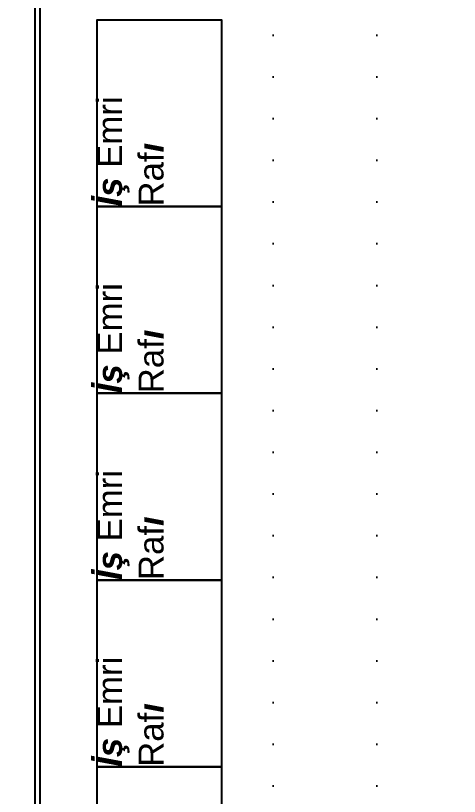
# Model space of a CAD drawing. Header units: centimetres. Extents: x 405564 to 502064, y 46284 to 60634.
# Drawn here: x 453540.5 to 453754.5, y 53965.2 to 54341.4 of the extents above; entities that cross this region are included whole.
import ezdxf
from ezdxf import colors
from ezdxf.entities.mleader import LeaderData, LeaderLine
from ezdxf.math import Vec2, Vec3
from ezdxf.xclip import XClip

# ---------------------------------------------------------------- set-up
doc = ezdxf.new("R2010")
doc.units = ezdxf.units.CM
doc.header["$XCLIPFRAME"] = 0
doc.linetypes.add('ACAD_ISO07W100', pattern=[3, 0, -3])
doc.linetypes.add('DOT', pattern=[0.25, 0, -0.25])
doc.layers.add('0-KRCN-MİMARİ-220526', color=8, linetype='Continuous', lineweight=9)
doc.layers.add('OL_Ic', color=8, linetype='Continuous', lineweight=9)
for name, color, linetype in [('AS_DOS_TERAS_UST', 8, 'ACAD_ISO07W100'), ('AS_DUV', 8, 'Continuous'), ('AS_DUV_ALCIPAN_YANGINA-SUYA DAYANIMLI', 8, 'Continuous'), ('AS_PYZ_BINA', 8, 'Continuous'), ('AS_TEFR_MOB', 8, 'Continuous')]:
    doc.layers.add(name, color=color, linetype=linetype)
doc.styles.add('Kalin02', font='arialbd.ttf')
doc.styles.add('Normal_ITL', font='swissi.ttf')

# ---------------------------------------------------------------- blocks, each defined once
blk = doc.blocks.new('İşemrirafı')
at = {"layer": 'AS_TEFR_MOB', "ltscale": 200}
blk.add_lwpolyline([(277506.2, -40355.29), (277596.2, -40355.29), (277596.2, -40415.29), (277506.2, -40415.29), (277506.2, -40355.29)], dxfattribs=at)
note = blk.add_mtext_dynamic_manual_height_columns('{\\fArial|b1|i1|c162|p34;İş\\Fswis721 bt|c162; Emri }', width=53.1939, gutter_width=0, heights=[43.45, 0], dxfattribs=dict(at, insert=(277506.2, -40355.29), char_height=12, attachment_point=1, style='Kalin02'))
for column, words in zip(note.columns.linked_columns, ['{\\Fswis721 bt|c162;Raf\\fArial|b1|i1|c162|p34;ı}']):
    column.text = words
blk = doc.blocks.new('A$Ca63a641c')
at = {"layer": 'AS_PYZ_BINA'}
ml = blk.add_multileader_mtext('Standard', dxfattribs=at)
ml.set_content('EST boyalı panel çit ve panel çit kapı (AS 51.101)', color=256, style='Normal_ITL')
ml.set_leader_properties()
ml.build(insert=Vec2(0, 0))
ml.multileader.update_dxf_attribs({"dogleg_length": 0.379, "arrow_head_size": 17.04, "scale": 75})
ctx = ml.context
ctx.base_point, ctx.scale, ctx.char_height, ctx.arrow_head_size, ctx.landing_gap_size, ctx.plane_origin = Vec3(140.51, 464.3), 75, 20, 17.04, 14.2, Vec3(92.51, 620.11)
notes = []
notes.append((ctx, [(0, (1, 1, 0), (112.11, 464.3), (1, 0), 28.4, [(0, [(68.5, 410)], 0, [])])]))
ctx.mtext.insert, ctx.mtext.width, ctx.mtext.flow_direction = Vec3(154.71, 477.51), 604.5634, 5
for ctx, leaders in notes:
    for number, flags, end, landing, length, lines in leaders:
        leader = LeaderData()
        leader.index, (leader.has_last_leader_line, leader.has_dogleg_vector, leader.attachment_direction) = number, flags
        leader.last_leader_point, leader.dogleg_vector, leader.dogleg_length = Vec3(end), Vec3(landing), length
        for number, points, colour, breaks in lines:
            line = LeaderLine()
            line.index, line.vertices, line.color, line.breaks = number, Vec3.list(points), colors.encode_raw_color(colour), breaks
            leader.lines.append(line)
        ctx.leaders.append(leader)
blk = doc.blocks.new('A$C85dec720')
at = {"layer": 'OL_Ic'}
blk.add_blockref('A$Ca63a641c', (5315.08, 5344.25, 28.4), dxfattribs=at)
blk = doc.blocks.new('A$C6A10300A')
at = {"layer": 'AS_DOS_TERAS_UST', "linetype": 'DOT', "ltscale": 80}
for p, q in [((15600.68, -6201.45), (15600.68, -7101.45)), ((15650.68, -6201.45), (15650.68, -7101.45))]:
    blk.add_line(p, q, dxfattribs=at)
at = {"layer": 'AS_DUV_ALCIPAN_YANGINA-SUYA DAYANIMLI'}
for points in [[(15983.18, -6201.45), (15983.18, -6278.95), (15593.18, -6278.95), (15593.18, -6118.95), (15485.68, -6118.95), (15485.68, -7663.95)], [(15985.68, -6201.45), (15985.68, -6281.45), (15590.68, -6281.45), (15590.68, -6121.45), (15488.18, -6121.45), (15488.18, -7661.45)]]:
    blk.add_lwpolyline(points, dxfattribs=at)
at = {"layer": 'AS_DUV'}
ref = blk.add_blockref('A$C85dec720', (28900.96, -17748.98), dxfattribs=dict(at, rotation=105.0255580063709))
XClip(ref).set_block_clipping_path([(6220.3367769278, 6783.7313721173), (4126.4071464743, -1017.0000000052), (7354.8298234051, -1883.5969356479), (9448.7594538586, 5917.1344364745)])
at = {"layer": 'AS_TEFR_MOB', "rotation": 90}
for p in [(-24839.51, -283890.78), (-24839.51, -283980.78), (-24839.51, -284070.78), (-24839.51, -284160.78), (-24839.51, -284250.78)]:
    blk.add_blockref('İşemrirafı', p, dxfattribs=at)

msp = doc.modelspace()

# ---------------------------------------------------------------- block references
at = {"layer": '0-KRCN-MİMARİ-220526'}
msp.add_blockref('A$C6A10300A', (438064.07, 60634.02), dxfattribs=at)

doc.saveas('drawing.dxf')
